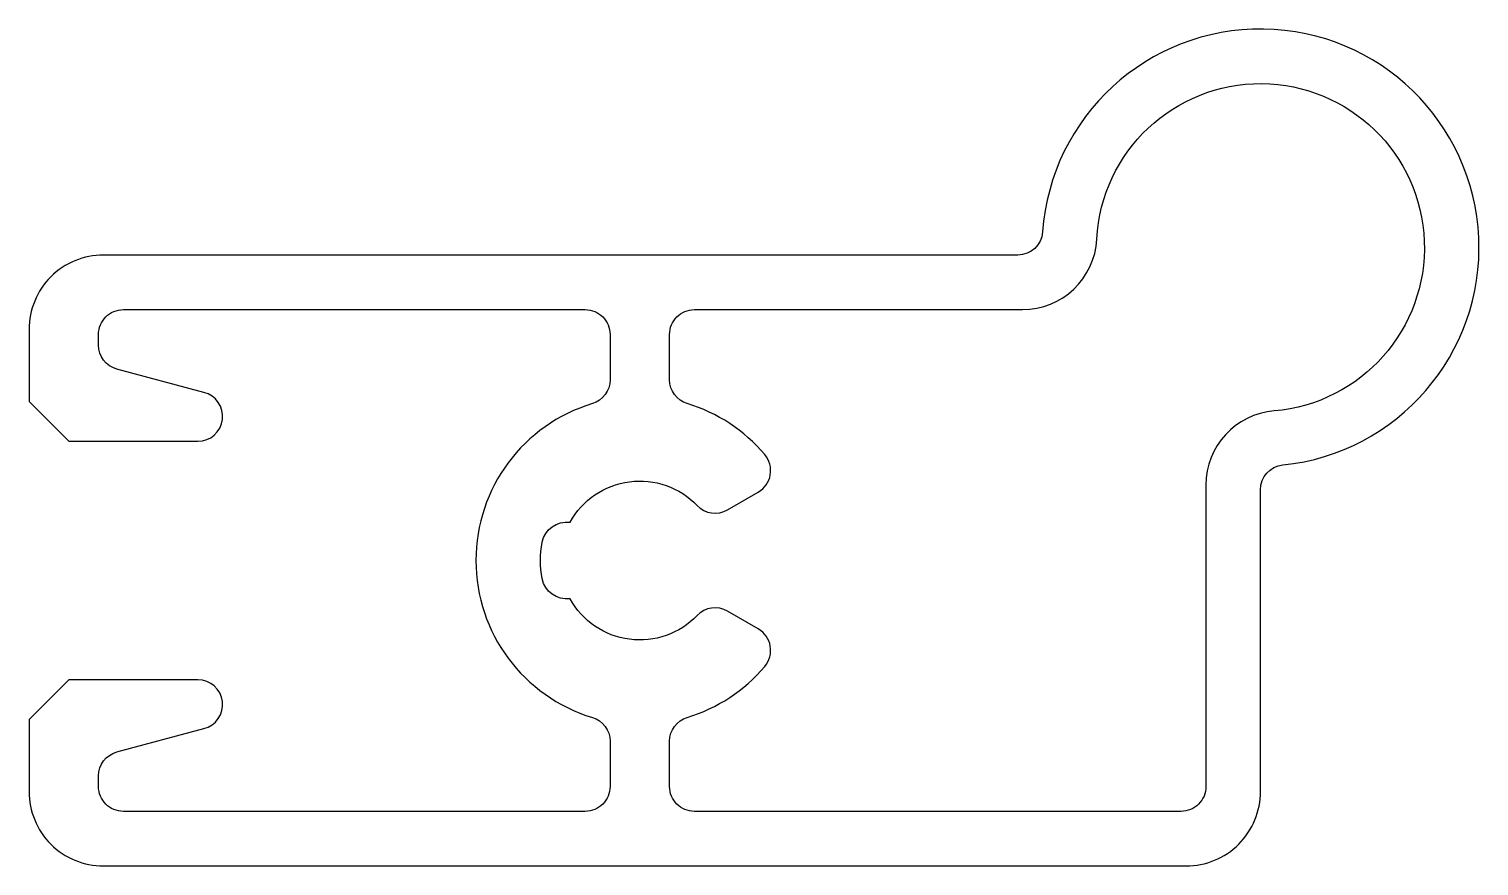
# Model space of a CAD drawing. Extents: x 143.2 to 172.4, y 214.5 to 231.3.
import ezdxf

# ---------------------------------------------------------------- set-up
doc = ezdxf.new("R2010")
doc.units = 0
doc.header["$LTSCALE"] = 15
doc.layers.get('0').update_dxf_attribs({"linetype": 'CONTINUOUS'})

msp = doc.modelspace()

# ---------------------------------------------------------------- linework, layer by layer
at = {"color": 0, "linetype": 'CONTINUOUS', "ltscale": 0.05}
for points in [[(145.098, 215.577, -0.414214), (144.598, 216.077), (144.598, 216.29, -0.339454), (144.968, 216.773), (146.718, 217.242, 0.885112), (146.598, 218.227), (143.998, 218.227), (143.198, 217.427), (143.198, 215.977, 0.414214), (144.698, 214.477), (166.498, 214.477, 0.414214), (167.998, 215.977), (167.998, 222.053, -0.384582), (168.447, 222.55, 2.145662), (163.609, 227.241, -0.393426), (163.11, 226.777), (144.698, 226.777, 0.414214), (143.198, 225.277), (143.198, 223.827), (143.998, 223.027), (146.598, 223.027, 0.885112), (146.718, 224.012), (144.968, 224.481, -0.339454), (144.598, 224.964), (144.598, 225.177, -0.414214), (145.098, 225.677), (154.398, 225.677, -0.414214), (154.898, 225.177), (154.898, 224.264, -0.33059), (154.543, 223.786, 0.742307), (154.543, 217.468, -0.33059), (154.898, 216.99), (154.898, 216.077, -0.414214), (154.398, 215.577)], [(163.204, 225.677, 0.399033), (164.702, 227.099, -2.200258), (168.273, 223.639, 0.389983), (166.898, 222.144), (166.898, 216.077, -0.414214), (166.398, 215.577), (156.598, 215.577, -0.414214), (156.098, 216.077), (156.098, 216.99, -0.33059), (156.453, 217.468, 0.14449), (158.015, 218.493, 0.467831), (157.884, 219.25), (157.264, 219.607, 0.34543), (156.653, 219.52, -0.506793), (154.095, 219.858, -0.402543), (153.532, 220.262, -0.09214), (153.532, 220.993, -0.402543), (154.095, 221.396, -0.506793), (156.653, 221.734, 0.34543), (157.264, 221.647), (157.884, 222.005, 0.467831), (158.015, 222.761, 0.14449), (156.453, 223.786, -0.33059), (156.098, 224.264), (156.098, 225.177, -0.414214), (156.598, 225.677)]]:
    msp.add_lwpolyline(points, format="xyb", close=True, dxfattribs=at)

doc.saveas('drawing.dxf')
